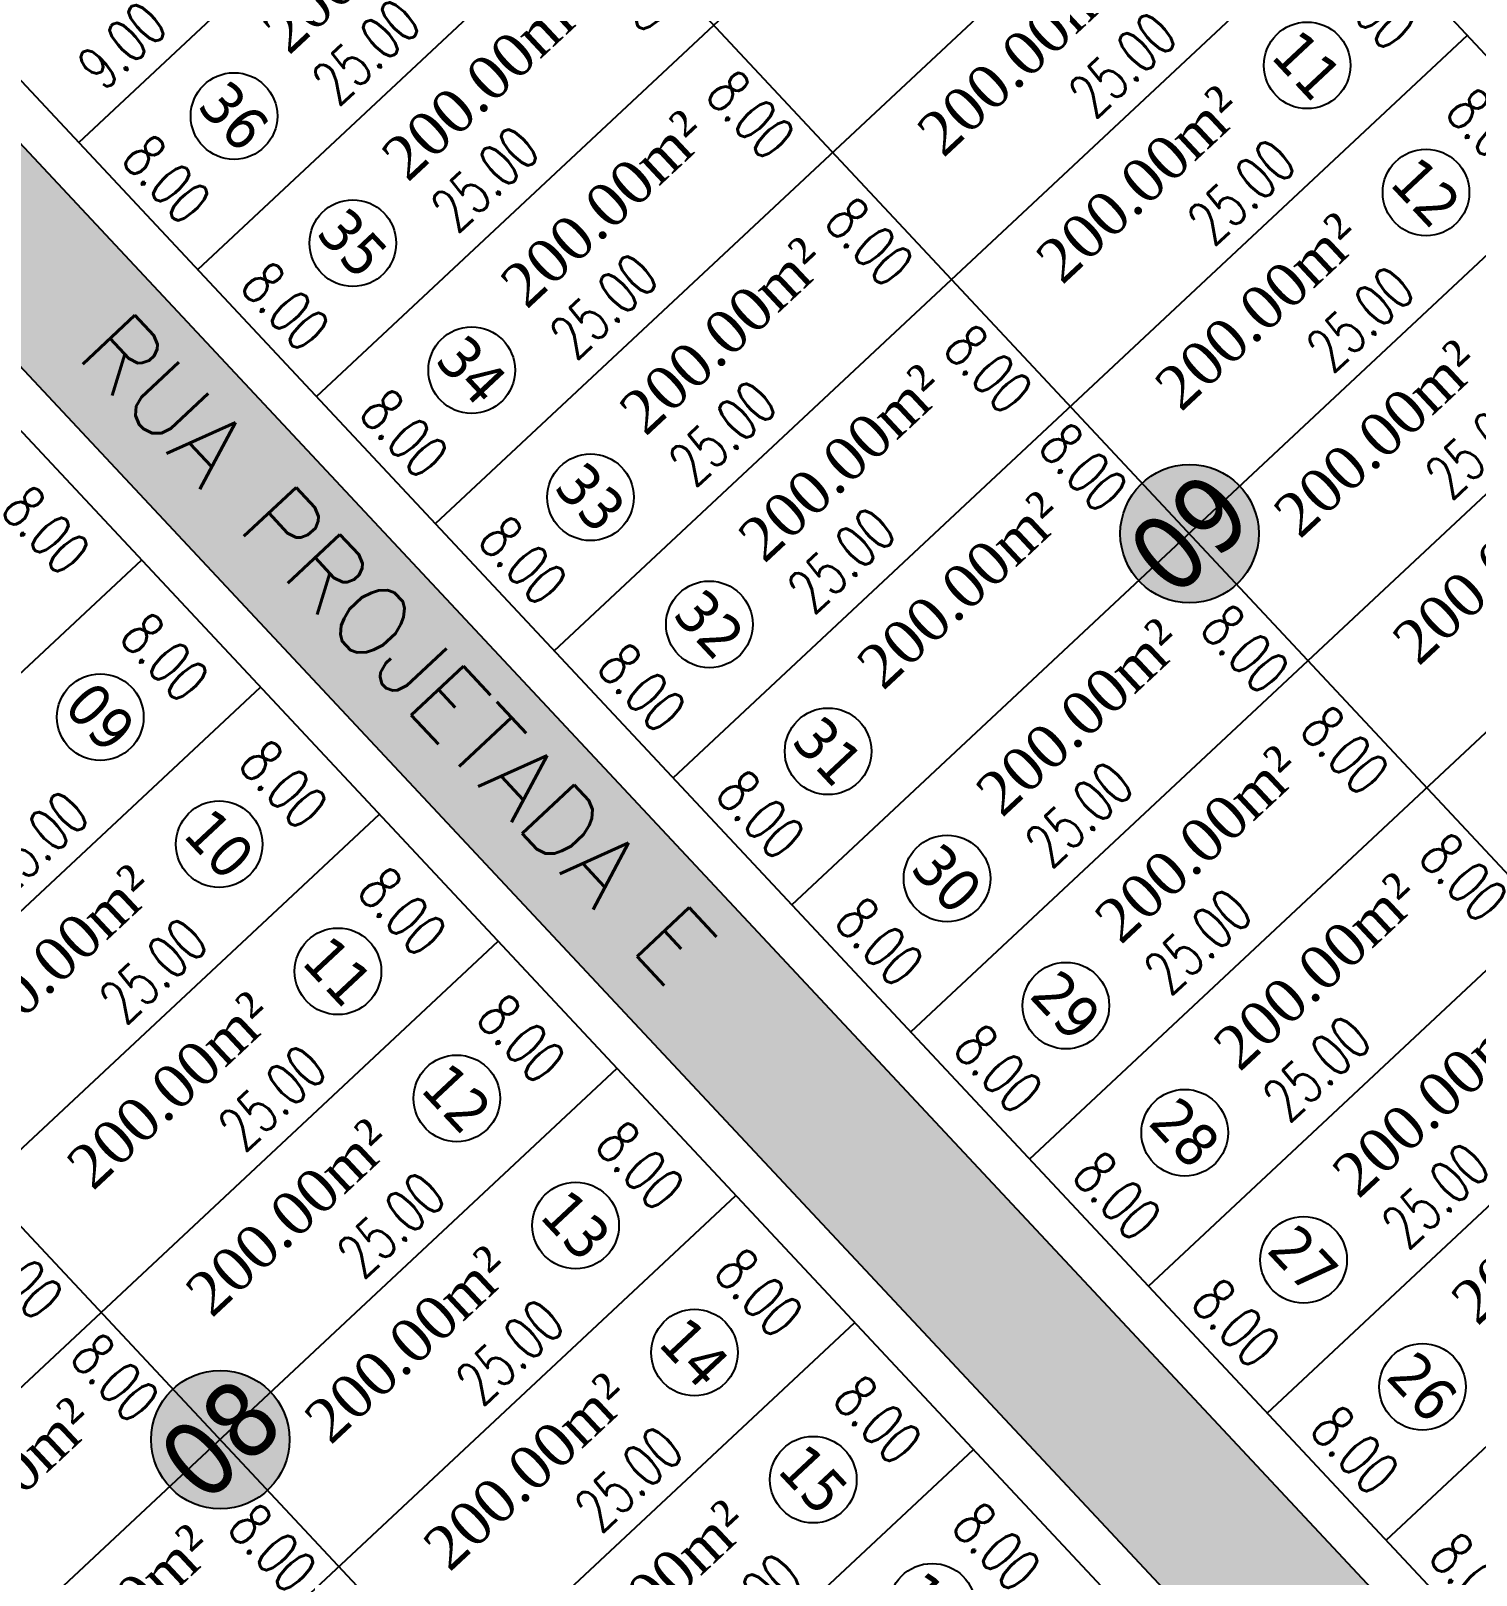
# Model space of a CAD drawing. Header units: metres. Extents: x 437145 to 438174, y 9614495 to 9615043.
# Drawn here: x 437431.1 to 437497.6, y 9614776.4 to 9614847.4 of the extents above; entities that cross this region are included whole.
import ezdxf

# ---------------------------------------------------------------- set-up
doc = ezdxf.new("R2010")
doc.units = ezdxf.units.M
doc.header["$PDMODE"] = 35
doc.header["$PDSIZE"] = 0.1
for name, color, linetype in [('ADUTORA', 90, 'Continuous'), ('COTAS', 10, 'Continuous'), ('Layer3', 1, 'Continuous'), ('M_FIO', 32, 'Continuous'), ('ÁREA', 7, 'Continuous')]:
    doc.layers.add(name, color=color, linetype=linetype)
doc.styles.add('COTAS', font='romans.shx', dxfattribs={"width": 0.7})
doc.styles.add('symplex', font='simplex.shx', dxfattribs={"bigfont": 'bigfont.shx'})
doc.styles.add('tahoma', font='tahoma.ttf')
doc.styles.add('ÁREA', font='times.ttf', dxfattribs={"height": 2})
doc.dimstyles.new('C-75', dxfattribs={"dimtxt": 2, "dimasz": 0.2, "dimexe": 0, "dimexo": 0, "dimgap": 1, "dimtad": 0, "dimzin": 4, "dimdsep": 46, "dimtxsty": 'COTAS', "dimblk1": 'BOL-COT', "dimblk2": 'BOL-COT', "dimsah": 1, "dimcen": 0.1, "dimse1": 1, "dimse2": 1, "dimsd1": 1, "dimsd2": 1, "dimclrd": 8, "dimclre": 256, "dimaunit": 1, "dimadec": 3, "dimazin": 0, "dimtfac": 0.5, "dimtix": 1, "dimtmove": 0, "dimatfit": 3, "dimldrblk": 'BOL-COT', "dimfxl": 1, "dimtolj": 1, "dimtzin": 0, "dimarcsym": 0})

# ---------------------------------------------------------------- blocks, each defined once
blk = doc.blocks.new('*D480')
at = {"layer": 'Defpoints', "color": 0, "transparency": 16777216}
for p in [(2671.274, 1117.551), (2668.994, 1109.551), (2671.274, 1109.551)]:
    blk.add_point(p, dxfattribs=at)
at = {"layer": 'Layer3', "transparency": 16777216, "insert": (2668.994, 1113.551), "char_height": 2, "attachment_point": 5, "rotation": 270.00204, "style": 'COTAS'}
blk.add_mtext('\\A1;8.00', dxfattribs=at)
blk = doc.blocks.new('BOL-COT')
at = {"layer": 'COTAS'}
for p, q in [((-2, 0), (2, 0)), ((0, -3), (0, 3))]:
    blk.add_line(p, q, dxfattribs=at)
blk.add_circle((0, 0), 0.4, dxfattribs=at)
blk = doc.blocks.new('*D481')
at = {"layer": 'Defpoints', "color": 0, "transparency": 16777216}
for p in [(2646.274, 1111.394), (2646.274, 1109.551), (2671.274, 1109.551)]:
    blk.add_point(p, dxfattribs=at)
at = {"layer": 'Layer3', "transparency": 16777216, "insert": (2658.774, 1111.395), "char_height": 2, "attachment_point": 5, "rotation": 0.00204, "style": 'COTAS'}
blk.add_mtext('\\A1;25.00', dxfattribs=at)
blk = doc.blocks.new('*D485')
at = {"layer": 'Defpoints', "color": 0, "transparency": 16777216}
for p in [(2671.274, 1109.551), (2668.995, 1101.551), (2671.274, 1101.551)]:
    blk.add_point(p, dxfattribs=at)
at = {"layer": 'Layer3', "transparency": 16777216, "insert": (2668.995, 1105.551), "char_height": 2, "attachment_point": 5, "rotation": 270.00204, "style": 'COTAS'}
blk.add_mtext('\\A1;8.00', dxfattribs=at)
blk = doc.blocks.new('*D486')
at = {"layer": 'Defpoints', "color": 0, "transparency": 16777216}
for p in [(2646.274, 1103.394), (2646.274, 1101.551), (2671.274, 1101.551)]:
    blk.add_point(p, dxfattribs=at)
at = {"layer": 'Layer3', "transparency": 16777216, "insert": (2658.774, 1103.395), "char_height": 2, "attachment_point": 5, "rotation": 0.00204, "style": 'COTAS'}
blk.add_mtext('\\A1;25.00', dxfattribs=at)
blk = doc.blocks.new('*D490')
at = {"layer": 'Defpoints', "color": 0, "transparency": 16777216}
for p in [(2671.274, 1101.551), (2668.995, 1093.551), (2671.275, 1093.551)]:
    blk.add_point(p, dxfattribs=at)
at = {"layer": 'Layer3', "transparency": 16777216, "insert": (2668.995, 1097.551), "char_height": 2, "attachment_point": 5, "rotation": 270.00204, "style": 'COTAS'}
blk.add_mtext('\\A1;8.00', dxfattribs=at)
blk = doc.blocks.new('*D491')
at = {"layer": 'Defpoints', "color": 0, "transparency": 16777216}
for p in [(2646.275, 1095.394), (2646.275, 1093.551), (2671.275, 1093.551)]:
    blk.add_point(p, dxfattribs=at)
at = {"layer": 'Layer3', "transparency": 16777216, "insert": (2658.775, 1095.395), "char_height": 2, "attachment_point": 5, "rotation": 0.00204, "style": 'COTAS'}
blk.add_mtext('\\A1;25.00', dxfattribs=at)
blk = doc.blocks.new('*D495')
at = {"layer": 'Defpoints', "color": 0, "transparency": 16777216}
for p in [(2671.275, 1093.551), (2668.995, 1085.551), (2671.275, 1085.551)]:
    blk.add_point(p, dxfattribs=at)
at = {"layer": 'Layer3', "transparency": 16777216, "insert": (2668.995, 1089.551), "char_height": 2, "attachment_point": 5, "rotation": 270.00204, "style": 'COTAS'}
blk.add_mtext('\\A1;8.00', dxfattribs=at)
blk = doc.blocks.new('*D496')
at = {"layer": 'Defpoints', "color": 0, "transparency": 16777216}
for p in [(2646.275, 1087.394), (2646.275, 1085.551), (2671.275, 1085.551)]:
    blk.add_point(p, dxfattribs=at)
at = {"layer": 'Layer3', "transparency": 16777216, "insert": (2658.775, 1087.395), "char_height": 2, "attachment_point": 5, "rotation": 0.00204, "style": 'COTAS'}
blk.add_mtext('\\A1;25.00', dxfattribs=at)
blk = doc.blocks.new('*D498')
at = {"layer": 'Defpoints', "color": 0, "transparency": 16777216}
for p in [(2642.178, 1093.373), (2642.178, 1085.373), (2644.709, 1085.373)]:
    blk.add_point(p, dxfattribs=at)
at = {"layer": 'Layer3', "transparency": 16777216, "insert": (2644.709, 1089.373), "char_height": 2, "attachment_point": 5, "rotation": 270.00204, "style": 'COTAS'}
blk.add_mtext('\\A1;8.00', dxfattribs=at)
blk = doc.blocks.new('*D499')
at = {"layer": 'Defpoints', "color": 0, "transparency": 16777216}
for p in [(2646.274, 1087.586), (2621.275, 1085.541), (2646.275, 1085.551)]:
    blk.add_point(p, dxfattribs=at)
at = {"layer": 'Layer3', "transparency": 16777216, "insert": (2633.774, 1087.581), "char_height": 2, "attachment_point": 5, "rotation": 0.02224, "style": 'COTAS'}
blk.add_mtext('\\A1;25.00', dxfattribs=at)
blk = doc.blocks.new('*D500')
at = {"layer": 'Defpoints', "color": 0, "transparency": 16777216}
for p in [(2671.275, 1085.551), (2668.996, 1077.551), (2671.275, 1077.551)]:
    blk.add_point(p, dxfattribs=at)
at = {"layer": 'Layer3', "transparency": 16777216, "insert": (2668.995, 1081.551), "char_height": 2, "attachment_point": 5, "rotation": 270.00204, "style": 'COTAS'}
blk.add_mtext('\\A1;8.00', dxfattribs=at)
blk = doc.blocks.new('*D501')
at = {"layer": 'Defpoints', "color": 0, "transparency": 16777216}
for p in [(2646.275, 1079.394), (2646.275, 1077.551), (2671.275, 1077.551)]:
    blk.add_point(p, dxfattribs=at)
at = {"layer": 'Layer3', "transparency": 16777216, "insert": (2658.775, 1079.395), "char_height": 2, "attachment_point": 5, "rotation": 0.00204, "style": 'COTAS'}
blk.add_mtext('\\A1;25.00', dxfattribs=at)
blk = doc.blocks.new('*D502')
at = {"layer": 'Defpoints', "color": 0, "transparency": 16777216}
for p in [(2642.175, 1086.905), (2642.175, 1078.905), (2644.706, 1078.905)]:
    blk.add_point(p, dxfattribs=at)
at = {"layer": 'Layer3', "transparency": 16777216, "insert": (2644.705, 1082.905), "char_height": 2, "attachment_point": 5, "rotation": 270.00204, "style": 'COTAS'}
blk.add_mtext('\\A1;8.00', dxfattribs=at)
blk = doc.blocks.new('*D503')
at = {"layer": 'Defpoints', "color": 0, "transparency": 16777216}
for p in [(2671.275, 1077.551), (2668.996, 1069.551), (2671.276, 1069.551)]:
    blk.add_point(p, dxfattribs=at)
at = {"layer": 'Layer3', "transparency": 16777216, "insert": (2668.996, 1073.551), "char_height": 2, "attachment_point": 5, "rotation": 270.00204, "style": 'COTAS'}
blk.add_mtext('\\A1;8.00', dxfattribs=at)
blk = doc.blocks.new('*D504')
at = {"layer": 'Defpoints', "color": 0, "transparency": 16777216}
for p in [(2646.276, 1071.394), (2646.276, 1069.551), (2671.276, 1069.551)]:
    blk.add_point(p, dxfattribs=at)
at = {"layer": 'Layer3', "transparency": 16777216, "insert": (2658.776, 1071.395), "char_height": 2, "attachment_point": 5, "rotation": 0.00204, "style": 'COTAS'}
blk.add_mtext('\\A1;25.00', dxfattribs=at)
blk = doc.blocks.new('*D506')
at = {"layer": 'Defpoints', "color": 0, "transparency": 16777216}
for p in [(2642.109, 1076.243), (2642.109, 1068.243), (2644.64, 1068.243)]:
    blk.add_point(p, dxfattribs=at)
at = {"layer": 'Layer3', "transparency": 16777216, "insert": (2644.64, 1072.243), "char_height": 2, "attachment_point": 5, "rotation": 270.00204, "style": 'COTAS'}
blk.add_mtext('\\A1;8.00', dxfattribs=at)
blk = doc.blocks.new('*D507')
at = {"layer": 'Defpoints', "color": 0, "transparency": 16777216}
for p in [(2646.275, 1071.586), (2621.276, 1069.541), (2646.276, 1069.551)]:
    blk.add_point(p, dxfattribs=at)
at = {"layer": 'Layer3', "transparency": 16777216, "insert": (2633.775, 1071.581), "char_height": 2, "attachment_point": 5, "rotation": 0.02224, "style": 'COTAS'}
blk.add_mtext('\\A1;25.00', dxfattribs=at)
blk = doc.blocks.new('*D508')
at = {"layer": 'Defpoints', "color": 0, "transparency": 16777216}
for p in [(2671.276, 1069.551), (2668.996, 1061.551), (2671.276, 1061.551)]:
    blk.add_point(p, dxfattribs=at)
at = {"layer": 'Layer3', "transparency": 16777216, "insert": (2668.996, 1065.551), "char_height": 2, "attachment_point": 5, "rotation": 270.00204, "style": 'COTAS'}
blk.add_mtext('\\A1;8.00', dxfattribs=at)
blk = doc.blocks.new('*D509')
at = {"layer": 'Defpoints', "color": 0, "transparency": 16777216}
for p in [(2646.276, 1063.394), (2646.276, 1061.551), (2671.276, 1061.551)]:
    blk.add_point(p, dxfattribs=at)
at = {"layer": 'Layer3', "transparency": 16777216, "insert": (2658.776, 1063.395), "char_height": 2, "attachment_point": 5, "rotation": 0.00204, "style": 'COTAS'}
blk.add_mtext('\\A1;25.00', dxfattribs=at)
blk = doc.blocks.new('*D513')
at = {"layer": 'Defpoints', "color": 0, "transparency": 16777216}
for p in [(2671.276, 1061.551), (2668.996, 1053.551), (2671.276, 1053.551)]:
    blk.add_point(p, dxfattribs=at)
at = {"layer": 'Layer3', "transparency": 16777216, "insert": (2668.996, 1057.551), "char_height": 2, "attachment_point": 5, "rotation": 270.00204, "style": 'COTAS'}
blk.add_mtext('\\A1;8.00', dxfattribs=at)
blk = doc.blocks.new('*D514')
at = {"layer": 'Defpoints', "color": 0, "transparency": 16777216}
for p in [(2646.276, 1055.394), (2646.276, 1053.551), (2671.276, 1053.551)]:
    blk.add_point(p, dxfattribs=at)
at = {"layer": 'Layer3', "transparency": 16777216, "insert": (2658.776, 1055.395), "char_height": 2, "attachment_point": 5, "rotation": 0.00204, "style": 'COTAS'}
blk.add_mtext('\\A1;25.00', dxfattribs=at)
blk = doc.blocks.new('*D518')
at = {"layer": 'Defpoints', "color": 0, "transparency": 16777216}
for p in [(2671.276, 1053.551), (2668.997, 1045.551), (2671.276, 1045.551)]:
    blk.add_point(p, dxfattribs=at)
at = {"layer": 'Layer3', "transparency": 16777216, "insert": (2668.997, 1049.551), "char_height": 2, "attachment_point": 5, "rotation": 270.00204, "style": 'COTAS'}
blk.add_mtext('\\A1;8.00', dxfattribs=at)
blk = doc.blocks.new('*D519')
at = {"layer": 'Defpoints', "color": 0, "transparency": 16777216}
for p in [(2646.276, 1047.394), (2646.276, 1045.551), (2671.276, 1045.551)]:
    blk.add_point(p, dxfattribs=at)
at = {"layer": 'Layer3', "transparency": 16777216, "insert": (2658.776, 1047.395), "char_height": 2, "attachment_point": 5, "rotation": 0.00204, "style": 'COTAS'}
blk.add_mtext('\\A1;25.00', dxfattribs=at)
blk = doc.blocks.new('*D553')
at = {"layer": 'Defpoints', "color": 0, "transparency": 16777216}
for p in [(2691.273, 1150.552), (2689.643, 1125.552), (2691.274, 1125.552)]:
    blk.add_point(p, dxfattribs=at)
at = {"layer": 'Layer3', "transparency": 16777216, "insert": (2689.643, 1138.052), "char_height": 2, "attachment_point": 5, "rotation": 270.00204, "style": 'COTAS'}
blk.add_mtext('\\A1;25.00', dxfattribs=at)
blk = doc.blocks.new('*D564')
at = {"layer": 'Defpoints', "color": 0, "transparency": 16777216}
for p in [(2691.274, 1127.456), (2682.274, 1125.552), (2691.274, 1125.552)]:
    blk.add_point(p, dxfattribs=at)
at = {"layer": 'Layer3', "transparency": 16777216, "insert": (2686.774, 1127.456), "char_height": 2, "attachment_point": 5, "rotation": 0.00204, "style": 'COTAS'}
blk.add_mtext('\\A1;9.00', dxfattribs=at)
blk = doc.blocks.new('*D568')
at = {"layer": 'Defpoints', "color": 0, "transparency": 16777216}
for p in [(2682.274, 1125.552), (2682.274, 1117.552), (2684.066, 1117.552)]:
    blk.add_point(p, dxfattribs=at)
at = {"layer": 'Layer3', "transparency": 16777216, "insert": (2684.066, 1121.552), "char_height": 2, "attachment_point": 5, "rotation": 270.00204, "style": 'COTAS'}
blk.add_mtext('\\A1;8.00', dxfattribs=at)
blk = doc.blocks.new('*D570')
at = {"layer": 'Defpoints', "color": 0, "transparency": 16777216}
for p in [(2707.273, 1119.588), (2682.274, 1117.543), (2707.274, 1117.553)]:
    blk.add_point(p, dxfattribs=at)
at = {"layer": 'Layer3', "transparency": 16777216, "insert": (2694.773, 1119.583), "char_height": 2, "attachment_point": 5, "rotation": 0.02224, "style": 'COTAS'}
blk.add_mtext('\\A1;25.00', dxfattribs=at)
blk = doc.blocks.new('*D573')
at = {"layer": 'Defpoints', "color": 0, "transparency": 16777216}
for p in [(2682.274, 1117.552), (2682.274, 1109.552), (2684.066, 1109.552)]:
    blk.add_point(p, dxfattribs=at)
at = {"layer": 'Layer3', "transparency": 16777216, "insert": (2684.066, 1113.552), "char_height": 2, "attachment_point": 5, "rotation": 270.00204, "style": 'COTAS'}
blk.add_mtext('\\A1;8.00', dxfattribs=at)
blk = doc.blocks.new('*D574')
at = {"layer": 'Defpoints', "color": 0, "transparency": 16777216}
for p in [(2703.177, 1117.375), (2703.177, 1109.375), (2705.708, 1109.375)]:
    blk.add_point(p, dxfattribs=at)
at = {"layer": 'Layer3', "transparency": 16777216, "insert": (2705.708, 1113.375), "char_height": 2, "attachment_point": 5, "rotation": 270.00204, "style": 'COTAS'}
blk.add_mtext('\\A1;8.00', dxfattribs=at)
blk = doc.blocks.new('*D575')
at = {"layer": 'Defpoints', "color": 0, "transparency": 16777216}
for p in [(2707.273, 1111.588), (2682.274, 1109.543), (2707.274, 1109.553)]:
    blk.add_point(p, dxfattribs=at)
at = {"layer": 'Layer3', "transparency": 16777216, "insert": (2694.773, 1111.583), "char_height": 2, "attachment_point": 5, "rotation": 0.02224, "style": 'COTAS'}
blk.add_mtext('\\A1;25.00', dxfattribs=at)
blk = doc.blocks.new('*D577')
at = {"layer": 'Defpoints', "color": 0, "transparency": 16777216}
for p in [(2707.274, 1103.396), (2707.274, 1101.553), (2732.274, 1101.554)]:
    blk.add_point(p, dxfattribs=at)
at = {"layer": 'Layer3', "transparency": 16777216, "insert": (2719.774, 1103.397), "char_height": 2, "attachment_point": 5, "rotation": 0.00204, "style": 'COTAS'}
blk.add_mtext('\\A1;25.00', dxfattribs=at)
blk = doc.blocks.new('*D578')
at = {"layer": 'Defpoints', "color": 0, "transparency": 16777216}
for p in [(2682.274, 1109.552), (2682.274, 1101.552), (2684.067, 1101.552)]:
    blk.add_point(p, dxfattribs=at)
at = {"layer": 'Layer3', "transparency": 16777216, "insert": (2684.066, 1105.552), "char_height": 2, "attachment_point": 5, "rotation": 270.00204, "style": 'COTAS'}
blk.add_mtext('\\A1;8.00', dxfattribs=at)
blk = doc.blocks.new('*D579')
at = {"layer": 'Defpoints', "color": 0, "transparency": 16777216}
for p in [(2703.177, 1109.375), (2703.178, 1101.375), (2705.708, 1101.375)]:
    blk.add_point(p, dxfattribs=at)
at = {"layer": 'Layer3', "transparency": 16777216, "insert": (2705.708, 1105.375), "char_height": 2, "attachment_point": 5, "rotation": 270.00204, "style": 'COTAS'}
blk.add_mtext('\\A1;8.00', dxfattribs=at)
blk = doc.blocks.new('*D580')
at = {"layer": 'Defpoints', "color": 0, "transparency": 16777216}
for p in [(2707.274, 1103.588), (2682.274, 1101.543), (2707.274, 1101.553)]:
    blk.add_point(p, dxfattribs=at)
at = {"layer": 'Layer3', "transparency": 16777216, "insert": (2694.774, 1103.583), "char_height": 2, "attachment_point": 5, "rotation": 0.02224, "style": 'COTAS'}
blk.add_mtext('\\A1;25.00', dxfattribs=at)
blk = doc.blocks.new('*D582')
at = {"layer": 'Defpoints', "color": 0, "transparency": 16777216}
for p in [(2707.275, 1095.396), (2707.275, 1093.553), (2732.275, 1093.554)]:
    blk.add_point(p, dxfattribs=at)
at = {"layer": 'Layer3', "transparency": 16777216, "insert": (2719.775, 1095.397), "char_height": 2, "attachment_point": 5, "rotation": 0.00204, "style": 'COTAS'}
blk.add_mtext('\\A1;25.00', dxfattribs=at)
blk = doc.blocks.new('*D583')
at = {"layer": 'Defpoints', "color": 0, "transparency": 16777216}
for p in [(2682.274, 1101.552), (2682.275, 1093.552), (2684.067, 1093.552)]:
    blk.add_point(p, dxfattribs=at)
at = {"layer": 'Layer3', "transparency": 16777216, "insert": (2684.067, 1097.552), "char_height": 2, "attachment_point": 5, "rotation": 270.00204, "style": 'COTAS'}
blk.add_mtext('\\A1;8.00', dxfattribs=at)
blk = doc.blocks.new('*D584')
at = {"layer": 'Defpoints', "color": 0, "transparency": 16777216}
for p in [(2703.178, 1101.375), (2703.178, 1093.375), (2705.709, 1093.375)]:
    blk.add_point(p, dxfattribs=at)
at = {"layer": 'Layer3', "transparency": 16777216, "insert": (2705.708, 1097.375), "char_height": 2, "attachment_point": 5, "rotation": 270.00204, "style": 'COTAS'}
blk.add_mtext('\\A1;8.00', dxfattribs=at)
blk = doc.blocks.new('*D585')
at = {"layer": 'Defpoints', "color": 0, "transparency": 16777216}
for p in [(2707.274, 1095.588), (2707.275, 1093.553), (2682.275, 1093.543)]:
    blk.add_point(p, dxfattribs=at)
at = {"layer": 'Layer3', "transparency": 16777216, "insert": (2694.774, 1095.583), "char_height": 2, "attachment_point": 5, "rotation": 0.02224, "style": 'COTAS'}
blk.add_mtext('\\A1;25.00', dxfattribs=at)
blk = doc.blocks.new('*D586')
at = {"layer": 'Defpoints', "color": 0, "transparency": 16777216}
for p in [(2732.275, 1093.554), (2729.995, 1085.553), (2732.275, 1085.554)]:
    blk.add_point(p, dxfattribs=at)
at = {"layer": 'Layer3', "transparency": 16777216, "insert": (2729.995, 1089.553), "char_height": 2, "attachment_point": 5, "rotation": 270.00204, "style": 'COTAS'}
blk.add_mtext('\\A1;8.00', dxfattribs=at)
blk = doc.blocks.new('*D587')
at = {"layer": 'Defpoints', "color": 0, "transparency": 16777216}
for p in [(2707.275, 1087.396), (2707.275, 1085.553), (2732.275, 1085.554)]:
    blk.add_point(p, dxfattribs=at)
at = {"layer": 'Layer3', "transparency": 16777216, "insert": (2719.775, 1087.397), "char_height": 2, "attachment_point": 5, "rotation": 0.00204, "style": 'COTAS'}
blk.add_mtext('\\A1;25.00', dxfattribs=at)
blk = doc.blocks.new('*D588')
at = {"layer": 'Defpoints', "color": 0, "transparency": 16777216}
for p in [(2682.275, 1093.552), (2682.275, 1085.552), (2684.067, 1085.552)]:
    blk.add_point(p, dxfattribs=at)
at = {"layer": 'Layer3', "transparency": 16777216, "insert": (2684.067, 1089.552), "char_height": 2, "attachment_point": 5, "rotation": 270.00204, "style": 'COTAS'}
blk.add_mtext('\\A1;8.00', dxfattribs=at)
blk = doc.blocks.new('*D589')
at = {"layer": 'Defpoints', "color": 0, "transparency": 16777216}
for p in [(2703.178, 1093.375), (2703.178, 1085.375), (2705.709, 1085.375)]:
    blk.add_point(p, dxfattribs=at)
at = {"layer": 'Layer3', "transparency": 16777216, "insert": (2705.709, 1089.375), "char_height": 2, "attachment_point": 5, "rotation": 270.00204, "style": 'COTAS'}
blk.add_mtext('\\A1;8.00', dxfattribs=at)
blk = doc.blocks.new('*D590')
at = {"layer": 'Defpoints', "color": 0, "transparency": 16777216}
for p in [(2707.274, 1087.588), (2682.275, 1085.543), (2707.275, 1085.553)]:
    blk.add_point(p, dxfattribs=at)
at = {"layer": 'Layer3', "transparency": 16777216, "insert": (2694.774, 1087.583), "char_height": 2, "attachment_point": 5, "rotation": 0.02224, "style": 'COTAS'}
blk.add_mtext('\\A1;25.00', dxfattribs=at)
blk = doc.blocks.new('*D591')
at = {"layer": 'Defpoints', "color": 0, "transparency": 16777216}
for p in [(2732.275, 1085.554), (2729.996, 1077.553), (2732.275, 1077.554)]:
    blk.add_point(p, dxfattribs=at)
at = {"layer": 'Layer3', "transparency": 16777216, "insert": (2729.995, 1081.553), "char_height": 2, "attachment_point": 5, "rotation": 270.00204, "style": 'COTAS'}
blk.add_mtext('\\A1;8.00', dxfattribs=at)
blk = doc.blocks.new('*D592')
at = {"layer": 'Defpoints', "color": 0, "transparency": 16777216}
for p in [(2707.275, 1079.396), (2707.275, 1077.553), (2732.275, 1077.554)]:
    blk.add_point(p, dxfattribs=at)
at = {"layer": 'Layer3', "transparency": 16777216, "insert": (2719.775, 1079.397), "char_height": 2, "attachment_point": 5, "rotation": 0.00204, "style": 'COTAS'}
blk.add_mtext('\\A1;25.00', dxfattribs=at)
blk = doc.blocks.new('*D593')
at = {"layer": 'Defpoints', "color": 0, "transparency": 16777216}
for p in [(2703.281, 1087.088), (2703.282, 1079.088), (2705.812, 1079.088)]:
    blk.add_point(p, dxfattribs=at)
at = {"layer": 'Layer3', "transparency": 16777216, "insert": (2705.812, 1083.088), "char_height": 2, "attachment_point": 5, "rotation": 270.00204, "style": 'COTAS'}
blk.add_mtext('\\A1;8.00', dxfattribs=at)
blk = doc.blocks.new('*D595')
at = {"layer": 'Defpoints', "color": 0, "transparency": 16777216}
for p in [(2707.276, 1071.396), (2707.276, 1069.553), (2732.276, 1069.554)]:
    blk.add_point(p, dxfattribs=at)
at = {"layer": 'Layer3', "transparency": 16777216, "insert": (2719.776, 1071.397), "char_height": 2, "attachment_point": 5, "rotation": 0.00204, "style": 'COTAS'}
blk.add_mtext('\\A1;25.00', dxfattribs=at)
blk = doc.blocks.new('*D596')
at = {"layer": 'Defpoints', "color": 0, "transparency": 16777216}
for p in [(2682.275, 1077.552), (2682.276, 1069.552), (2684.068, 1069.552)]:
    blk.add_point(p, dxfattribs=at)
at = {"layer": 'Layer3', "transparency": 16777216, "insert": (2684.068, 1073.552), "char_height": 2, "attachment_point": 5, "rotation": 270.00204, "style": 'COTAS'}
blk.add_mtext('\\A1;8.00', dxfattribs=at)
blk = doc.blocks.new('*D597')
at = {"layer": 'Defpoints', "color": 0, "transparency": 16777216}
for p in [(2703.013, 1075.91), (2703.013, 1067.91), (2705.544, 1067.91)]:
    blk.add_point(p, dxfattribs=at)
at = {"layer": 'Layer3', "transparency": 16777216, "insert": (2705.543, 1071.91), "char_height": 2, "attachment_point": 5, "rotation": 270.00204, "style": 'COTAS'}
blk.add_mtext('\\A1;8.00', dxfattribs=at)
blk = doc.blocks.new('*D598')
at = {"layer": 'Defpoints', "color": 0, "transparency": 16777216}
for p in [(2707.275, 1071.588), (2682.276, 1069.543), (2707.276, 1069.553)]:
    blk.add_point(p, dxfattribs=at)
at = {"layer": 'Layer3', "transparency": 16777216, "insert": (2694.775, 1071.583), "char_height": 2, "attachment_point": 5, "rotation": 0.02224, "style": 'COTAS'}
blk.add_mtext('\\A1;25.00', dxfattribs=at)
blk = doc.blocks.new('*D600')
at = {"layer": 'Defpoints', "color": 0, "transparency": 16777216}
for p in [(2707.276, 1063.396), (2707.276, 1061.553), (2732.276, 1061.554)]:
    blk.add_point(p, dxfattribs=at)
at = {"layer": 'Layer3', "transparency": 16777216, "insert": (2719.776, 1063.397), "char_height": 2, "attachment_point": 5, "rotation": 0.00204, "style": 'COTAS'}
blk.add_mtext('\\A1;25.00', dxfattribs=at)
blk = doc.blocks.new('*D601')
at = {"layer": 'Defpoints', "color": 0, "transparency": 16777216}
for p in [(2682.276, 1069.552), (2682.276, 1061.552), (2684.068, 1061.552)]:
    blk.add_point(p, dxfattribs=at)
at = {"layer": 'Layer3', "transparency": 16777216, "insert": (2684.068, 1065.552), "char_height": 2, "attachment_point": 5, "rotation": 270.00204, "style": 'COTAS'}
blk.add_mtext('\\A1;8.00', dxfattribs=at)
blk = doc.blocks.new('*D602')
at = {"layer": 'Defpoints', "color": 0, "transparency": 16777216}
for p in [(2703.179, 1069.375), (2703.179, 1061.375), (2705.71, 1061.375)]:
    blk.add_point(p, dxfattribs=at)
at = {"layer": 'Layer3', "transparency": 16777216, "insert": (2705.71, 1065.375), "char_height": 2, "attachment_point": 5, "rotation": 270.00204, "style": 'COTAS'}
blk.add_mtext('\\A1;8.00', dxfattribs=at)
blk = doc.blocks.new('*D603')
at = {"layer": 'Defpoints', "color": 0, "transparency": 16777216}
for p in [(2707.275, 1063.588), (2682.276, 1061.543), (2707.276, 1061.553)]:
    blk.add_point(p, dxfattribs=at)
at = {"layer": 'Layer3', "transparency": 16777216, "insert": (2694.775, 1063.583), "char_height": 2, "attachment_point": 5, "rotation": 0.02224, "style": 'COTAS'}
blk.add_mtext('\\A1;25.00', dxfattribs=at)
blk = doc.blocks.new('*D606')
at = {"layer": 'Defpoints', "color": 0, "transparency": 16777216}
for p in [(2682.276, 1061.552), (2682.276, 1053.552), (2684.068, 1053.552)]:
    blk.add_point(p, dxfattribs=at)
at = {"layer": 'Layer3', "transparency": 16777216, "insert": (2684.068, 1057.552), "char_height": 2, "attachment_point": 5, "rotation": 270.00204, "style": 'COTAS'}
blk.add_mtext('\\A1;8.00', dxfattribs=at)
blk = doc.blocks.new('*D607')
at = {"layer": 'Defpoints', "color": 0, "transparency": 16777216}
for p in [(2703.179, 1061.375), (2703.179, 1053.375), (2705.71, 1053.375)]:
    blk.add_point(p, dxfattribs=at)
at = {"layer": 'Layer3', "transparency": 16777216, "insert": (2705.71, 1057.375), "char_height": 2, "attachment_point": 5, "rotation": 270.00204, "style": 'COTAS'}
blk.add_mtext('\\A1;8.00', dxfattribs=at)
blk = doc.blocks.new('*D608')
at = {"layer": 'Defpoints', "color": 0, "transparency": 16777216}
for p in [(2707.275, 1055.588), (2682.276, 1053.543), (2707.276, 1053.553)]:
    blk.add_point(p, dxfattribs=at)
at = {"layer": 'Layer3', "transparency": 16777216, "insert": (2694.775, 1055.583), "char_height": 2, "attachment_point": 5, "rotation": 0.02224, "style": 'COTAS'}
blk.add_mtext('\\A1;25.00', dxfattribs=at)
blk = doc.blocks.new('*D611')
at = {"layer": 'Defpoints', "color": 0, "transparency": 16777216}
for p in [(2682.276, 1053.552), (2682.276, 1045.552), (2684.069, 1045.552)]:
    blk.add_point(p, dxfattribs=at)
at = {"layer": 'Layer3', "transparency": 16777216, "insert": (2684.068, 1049.552), "char_height": 2, "attachment_point": 5, "rotation": 270.00204, "style": 'COTAS'}
blk.add_mtext('\\A1;8.00', dxfattribs=at)
blk = doc.blocks.new('*D613')
at = {"layer": 'Defpoints', "color": 0, "transparency": 16777216}
for p in [(2707.276, 1047.588), (2682.276, 1045.543), (2707.276, 1045.553)]:
    blk.add_point(p, dxfattribs=at)
at = {"layer": 'Layer3', "transparency": 16777216, "insert": (2694.776, 1047.583), "char_height": 2, "attachment_point": 5, "rotation": 0.02224, "style": 'COTAS'}
blk.add_mtext('\\A1;25.00', dxfattribs=at)
blk = doc.blocks.new('*D616')
at = {"layer": 'Defpoints', "color": 0, "transparency": 16777216}
for p in [(2682.276, 1045.552), (2682.277, 1037.552), (2684.069, 1037.552)]:
    blk.add_point(p, dxfattribs=at)
at = {"layer": 'Layer3', "transparency": 16777216, "insert": (2684.069, 1041.552), "char_height": 2, "attachment_point": 5, "rotation": 270.00204, "style": 'COTAS'}
blk.add_mtext('\\A1;8.00', dxfattribs=at)
blk = doc.blocks.new('*D618')
at = {"layer": 'Defpoints', "color": 0, "transparency": 16777216}
for p in [(2707.276, 1039.588), (2682.277, 1037.543), (2707.277, 1037.553)]:
    blk.add_point(p, dxfattribs=at)
at = {"layer": 'Layer3', "transparency": 16777216, "insert": (2694.776, 1039.583), "char_height": 2, "attachment_point": 5, "rotation": 0.02224, "style": 'COTAS'}
blk.add_mtext('\\A1;25.00', dxfattribs=at)
blk = doc.blocks.new('*D620')
at = {"layer": 'Defpoints', "color": 0, "transparency": 16777216}
for p in [(2682.277, 1037.552), (2682.277, 1029.552), (2684.069, 1029.552)]:
    blk.add_point(p, dxfattribs=at)
at = {"layer": 'Layer3', "transparency": 16777216, "insert": (2684.069, 1033.552), "char_height": 2, "attachment_point": 5, "rotation": 270.00204, "style": 'COTAS'}
blk.add_mtext('\\A1;8.00', dxfattribs=at)
blk = doc.blocks.new('*D622')
at = {"layer": 'Defpoints', "color": 0, "transparency": 16777216}
for p in [(2707.276, 1031.588), (2682.277, 1029.543), (2707.277, 1029.553)]:
    blk.add_point(p, dxfattribs=at)
at = {"layer": 'Layer3', "transparency": 16777216, "insert": (2694.776, 1031.583), "char_height": 2, "attachment_point": 5, "rotation": 0.02224, "style": 'COTAS'}
blk.add_mtext('\\A1;25.00', dxfattribs=at)
blk = doc.blocks.new('*D823')
at = {"layer": 'Defpoints', "color": 0, "transparency": 16777216}
for p in [(2682.275, 1085.561), (2682.275, 1077.561), (2684.067, 1077.561)]:
    blk.add_point(p, dxfattribs=at)
at = {"layer": 'Layer3', "transparency": 16777216, "insert": (2684.067, 1081.561), "char_height": 2, "attachment_point": 5, "rotation": 270.00204, "style": 'COTAS'}
blk.add_mtext('\\A1;8.00', dxfattribs=at)
blk = doc.blocks.new('atutu')
h = blk.add_hatch(color=252)
h.dxf.hatch_style = 1
h.paths.add_polyline_path([(2863.271, 1159.558), (2832.441, 1159.557), (2829.27, 1162.729), (2829.271, 1186.557), (2822.271, 1186.557), (2822.27, 1162.728), (2819.098, 1159.557), (2712.444, 1159.553), (2709.272, 1162.724), (2709.271, 1186.548), (2702.271, 1186.553), (2702.272, 1162.724), (2699.101, 1159.552), (2531.944, 1159.546), (2528.772, 1162.718), (2528.771, 1186.546), (2521.771, 1186.546), (2521.772, 1162.718), (2518.601, 1159.546), (2436.444, 1159.543), (2433.273, 1162.713), (2433.273, 1186.282), (2426.273, 1186.282), (2426.282, 928.758), (2433.282, 928.743), (2433.28, 991.384), (2436.439, 994.543), (2521.437, 994.546), (2521.437, 994.546), (2524.218, 994.546), (2531.218, 994.546), (2534.78, 994.547), (2534.769, 994.547), (2792.107, 994.556), (2795.278, 991.384), (2795.281, 928.756), (2802.281, 928.756), (2802.278, 991.395), (2805.439, 994.556), (2853.118, 994.558), (2856.278, 991.397), (2856.281, 928.758), (2863.271, 928.758)])
h.paths.add_polyline_path([(2612.273, 1149.378), (2612.278, 1004.721), (2609.106, 1001.549), (2561.45, 1001.548), (2558.278, 1004.719), (2558.273, 1149.376), (2561.444, 1152.548), (2609.101, 1152.549)], flags=16)
h.paths.add_polyline_path([(2619.273, 1149.378), (2622.444, 1152.55), (2670.101, 1152.551), (2673.273, 1149.38), (2673.278, 1004.723), (2670.106, 1001.551), (2622.45, 1001.55), (2619.278, 1004.721)], flags=16)
h.paths.add_polyline_path([(2551.273, 1149.376), (2551.278, 1004.719), (2548.106, 1001.547), (2500.45, 1001.545), (2497.278, 1004.717), (2497.273, 1149.374), (2500.444, 1152.545), (2548.101, 1152.547)], flags=16)
h.paths.add_polyline_path([(2680.273, 1149.38), (2683.444, 1152.552), (2731.101, 1152.554), (2734.273, 1149.382), (2734.278, 1004.725), (2731.106, 1001.554), (2683.45, 1001.552), (2680.278, 1004.723)], flags=16)
h.paths.add_polyline_path([(2490.273, 1149.373), (2490.278, 1004.717), (2487.106, 1001.545), (2436.452, 1001.543), (2433.279, 1004.716), (2433.274, 1149.373), (2436.444, 1152.543), (2487.101, 1152.545)], flags=16)
h.paths.add_polyline_path([(2741.273, 1149.382), (2744.444, 1152.554), (2792.101, 1152.556), (2795.273, 1149.384), (2795.278, 1004.727), (2792.106, 1001.556), (2744.45, 1001.554), (2741.278, 1004.725)], flags=16)
h.paths.add_polyline_path([(2802.273, 1149.384), (2805.444, 1152.556), (2853.101, 1152.558), (2856.273, 1149.386), (2856.278, 1004.73), (2853.106, 1001.558), (2805.45, 1001.556), (2802.278, 1004.728)], flags=16)
at = {"layer": 'Layer3'}
h = blk.add_hatch(color=101, dxfattribs=at)
h.dxf.hatch_style = 1
h.set_gradient(color1=(131, 236, 156), color2=(83, 228, 117), one_color=1, tint=0.61)
h.paths.add_polyline_path([(2648.602, 1075.35, 1), (2643.973, 1079.72, 1)])
h = blk.add_hatch(color=101, dxfattribs=at)
h.dxf.hatch_style = 1
h.set_gradient(color1=(131, 236, 156), color2=(83, 228, 117), one_color=1, tint=0.61)
h.paths.add_polyline_path([(2709.602, 1075.352, 1), (2704.973, 1079.723, 1)])
at = {"layer": 'Layer3', "color": 0}
for points in [[(2646.273, 1150.551), (2646.278, 1003.551)], [(2707.273, 1150.553), (2707.278, 1003.553)], [(2671.278, 1005.551), (2671.273, 1148.551)], [(2682.278, 1005.552), (2682.273, 1148.552)], [(2732.278, 1005.554), (2732.273, 1148.554)], [(2682.274, 1125.552), (2732.274, 1125.554)], [(2682.274, 1117.552), (2732.274, 1117.554)], [(2621.274, 1109.55), (2671.274, 1109.551)], [(2682.274, 1109.552), (2732.274, 1109.554)], [(2621.274, 1101.55), (2671.274, 1101.551)], [(2682.274, 1101.552), (2732.274, 1101.554)], [(2621.275, 1093.55), (2671.275, 1093.551)], [(2682.275, 1093.552), (2732.275, 1093.554)], [(2621.275, 1085.55), (2671.275, 1085.551)], [(2682.275, 1085.552), (2732.275, 1085.554)], [(2621.275, 1077.55), (2671.275, 1077.551)], [(2682.275, 1077.552), (2732.275, 1077.554)], [(2621.276, 1069.55), (2671.276, 1069.551)], [(2682.276, 1069.552), (2732.276, 1069.554)], [(2621.276, 1061.55), (2671.276, 1061.551)], [(2682.276, 1061.552), (2732.276, 1061.554)], [(2621.276, 1053.55), (2671.276, 1053.551)], [(2682.276, 1053.552), (2732.276, 1053.554)], [(2682.276, 1045.552), (2732.276, 1045.554)], [(2682.277, 1037.552), (2732.277, 1037.554)]]:
    blk.add_lwpolyline(points, dxfattribs=at)
for centre, radius in [((2688.313, 1121.564), 1.991), ((2688.313, 1113.564), 1.991), ((2664.944, 1105.572), 1.991), ((2688.314, 1105.564), 1.991), ((2664.945, 1097.572), 1.991), ((2688.314, 1097.564), 1.991), ((2664.945, 1089.572), 1.991), ((2688.314, 1089.564), 1.991), ((2725.945, 1089.574), 1.991), ((2664.945, 1081.572), 1.991), ((2688.314, 1081.573), 1.991), ((2725.945, 1081.574), 1.991), ((2646.288, 1077.535), 3.183), ((2707.288, 1077.537), 3.183), ((2664.945, 1073.572), 1.991), ((2688.315, 1073.564), 1.991), ((2664.946, 1065.572), 1.991), ((2688.315, 1065.564), 1.991), ((2664.946, 1057.572), 1.991), ((2688.315, 1057.564), 1.991), ((2664.946, 1049.572), 1.991), ((2688.316, 1049.564), 1.991), ((2688.316, 1041.564), 1.991)]:
    blk.add_circle(centre, radius, dxfattribs=at)
at = {"layer": 'M_FIO'}
for points in [[(2673.278, 1004.723), (2673.273, 1149.38)], [(2673.278, 1004.723), (2673.273, 1149.38)], [(2680.278, 1004.723), (2680.273, 1149.38)], [(2680.278, 1004.723), (2680.273, 1149.38)]]:
    blk.add_lwpolyline(points, dxfattribs=at)
at = {"layer": 'ADUTORA', "color": 7, "style": 'symplex'}
for s, p in [('RUA PROJETADA E', (2675.443, 1118.543)), ('RUA PROJETADA F', (2737.179, 1118.543))]:
    blk.add_text(s, height=3.2843, rotation=270.02567, dxfattribs=at).set_placement(p)
at = {"layer": 'Layer3', "color": 5, "char_height": 2, "attachment_point": 5, "rotation": 270.04973, "style": 'tahoma'}
for s, insert in [('\\A1;36', (2688.313, 1121.564)), ('\\A1;35', (2688.313, 1113.564)), ('\\A1;09', (2664.944, 1105.572)), ('\\A1;34', (2688.314, 1105.564)), ('\\A1;10', (2664.945, 1097.572)), ('\\A1;33', (2688.314, 1097.564)), ('\\A1;11', (2664.945, 1089.572)), ('\\A1;32', (2688.314, 1089.564)), ('\\A1;11', (2725.945, 1089.574)), ('\\A1;12', (2664.945, 1081.572)), ('\\A1;31', (2688.314, 1081.573)), ('\\A1;12', (2725.945, 1081.574)), ('\\A1;13', (2664.945, 1073.572)), ('\\A1;30', (2688.315, 1073.564)), ('\\A1;14', (2664.946, 1065.572)), ('\\A1;29', (2688.315, 1065.564)), ('\\A1;15', (2664.946, 1057.572)), ('\\A1;28', (2688.315, 1057.564)), ('\\A1;16', (2664.946, 1049.572)), ('\\A1;27', (2688.316, 1049.564)), ('\\A1;26', (2688.316, 1041.564))]:
    blk.add_mtext(s, dxfattribs=dict(at, insert=insert))
at = {"layer": 'Layer3', "color": 1, "char_height": 3.5, "attachment_point": 5, "rotation": 0.00204, "style": 'tahoma'}
for s, insert in [('\\A1;08', (2646.288, 1077.535)), ('\\A1;09', (2707.288, 1077.537))]:
    blk.add_mtext(s, dxfattribs=dict(at, insert=insert))
at = {"layer": 'ÁREA', "linetype": 'Continuous', "lineweight": -2, "extrusion": (0.026231, -0.000470843, 0.999656), "style": 'ÁREA'}
for p in [(1169.989, -2670.677, 65.536), (1161.99, -2670.821, 65.54), (1153.991, -2670.965, 65.544), (1145.242, -2628.883, 64.439), (1145.993, -2671.109, 65.548), (1146.339, -2689.852, 66.04), (1137.243, -2629.027, 64.443), (1137.994, -2671.253, 65.551), (1138.34, -2689.996, 66.043), (1128.898, -2610.427, 63.955), (1129.244, -2629.17, 64.447), (1129.995, -2671.396, 65.555), (1130.341, -2690.14, 66.047), (1120.9, -2610.571, 63.959), (1121.246, -2629.314, 64.451), (1121.997, -2671.54, 65.559), (1122.343, -2690.283, 66.051), (1113.247, -2629.458, 64.455), (1113.998, -2671.684, 65.563), (1114.344, -2690.427, 66.055), (1105.248, -2629.602, 64.458), (1105.999, -2671.828, 65.566), (1098, -2671.972, 65.57), (1090.002, -2672.115, 65.574)]:
    blk.add_text('200.00m²', height=2, rotation=271, dxfattribs=at).set_placement(p)
at = {"layer": 'Layer3', "color": 0}
for p1, p2, distance, picture, middle in [((2691.273, 1150.552), (2691.274, 1125.552), -1.63, '*D553', (2689.643, 1138.052)), ((2682.274, 1125.552), (2691.274, 1125.552), 1.904, '*D564', (2686.774, 1127.456)), ((2682.274, 1125.552), (2682.274, 1117.552), 1.792, '*D568', (2684.066, 1121.552)), ((2682.274, 1117.543), (2707.274, 1117.553), 2.035, '*D570', (2694.773, 1119.583)), ((2671.274, 1117.551), (2671.274, 1109.551), -2.28, '*D480', (2668.994, 1113.551)), ((2682.274, 1117.552), (2682.274, 1109.552), 1.792, '*D573', (2684.066, 1113.552)), ((2682.274, 1109.543), (2707.274, 1109.553), 2.035, '*D575', (2694.773, 1111.583)), ((2671.274, 1109.551), (2646.274, 1109.551), -1.844, '*D481', (2658.774, 1111.395)), ((2671.274, 1109.551), (2671.274, 1101.551), -2.28, '*D485', (2668.995, 1105.551)), ((2682.274, 1109.552), (2682.274, 1101.552), 1.792, '*D578', (2684.066, 1105.552)), ((2671.274, 1101.551), (2646.274, 1101.551), -1.844, '*D486', (2658.774, 1103.395)), ((2682.274, 1101.543), (2707.274, 1101.553), 2.035, '*D580', (2694.774, 1103.583)), ((2732.274, 1101.554), (2707.274, 1101.553), -1.844, '*D577', (2719.774, 1103.397)), ((2671.274, 1101.551), (2671.275, 1093.551), -2.28, '*D490', (2668.995, 1097.551)), ((2682.274, 1101.552), (2682.275, 1093.552), 1.792, '*D583', (2684.067, 1097.552)), ((2671.275, 1093.551), (2646.275, 1093.551), -1.844, '*D491', (2658.775, 1095.395)), ((2682.275, 1093.543), (2707.275, 1093.553), 2.035, '*D585', (2694.774, 1095.583)), ((2732.275, 1093.554), (2707.275, 1093.553), -1.844, '*D582', (2719.775, 1095.397)), ((2671.275, 1093.551), (2671.275, 1085.551), -2.28, '*D495', (2668.995, 1089.551)), ((2682.275, 1093.552), (2682.275, 1085.552), 1.792, '*D588', (2684.067, 1089.552)), ((2732.275, 1093.554), (2732.275, 1085.554), -2.28, '*D586', (2729.995, 1089.553)), ((2621.275, 1085.541), (2646.275, 1085.551), 2.035, '*D499', (2633.774, 1087.581)), ((2671.275, 1085.551), (2646.275, 1085.551), -1.844, '*D496', (2658.775, 1087.395)), ((2682.275, 1085.543), (2707.275, 1085.553), 2.035, '*D590', (2694.774, 1087.583)), ((2732.275, 1085.554), (2707.275, 1085.553), -1.844, '*D587', (2719.775, 1087.397)), ((2671.275, 1085.551), (2671.275, 1077.551), -2.28, '*D500', (2668.995, 1081.551)), ((2682.275, 1085.561), (2682.275, 1077.561), 1.792, '*D823', (2684.067, 1081.561)), ((2732.275, 1085.554), (2732.275, 1077.554), -2.28, '*D591', (2729.995, 1081.553)), ((2671.275, 1077.551), (2646.275, 1077.551), -1.844, '*D501', (2658.775, 1079.395)), ((2732.275, 1077.554), (2707.275, 1077.553), -1.844, '*D592', (2719.775, 1079.397)), ((2671.275, 1077.551), (2671.276, 1069.551), -2.28, '*D503', (2668.996, 1073.551)), ((2682.275, 1077.552), (2682.276, 1069.552), 1.792, '*D596', (2684.068, 1073.552)), ((2621.276, 1069.541), (2646.276, 1069.551), 2.035, '*D507', (2633.775, 1071.581)), ((2671.276, 1069.551), (2646.276, 1069.551), -1.844, '*D504', (2658.776, 1071.395)), ((2682.276, 1069.543), (2707.276, 1069.553), 2.035, '*D598', (2694.775, 1071.583)), ((2732.276, 1069.554), (2707.276, 1069.553), -1.844, '*D595', (2719.776, 1071.397)), ((2671.276, 1069.551), (2671.276, 1061.551), -2.28, '*D508', (2668.996, 1065.551)), ((2682.276, 1069.552), (2682.276, 1061.552), 1.792, '*D601', (2684.068, 1065.552)), ((2671.276, 1061.551), (2646.276, 1061.551), -1.844, '*D509', (2658.776, 1063.395)), ((2682.276, 1061.543), (2707.276, 1061.553), 2.035, '*D603', (2694.775, 1063.583)), ((2732.276, 1061.554), (2707.276, 1061.553), -1.844, '*D600', (2719.776, 1063.397)), ((2671.276, 1061.551), (2671.276, 1053.551), -2.28, '*D513', (2668.996, 1057.551)), ((2682.276, 1061.552), (2682.276, 1053.552), 1.792, '*D606', (2684.068, 1057.552)), ((2671.276, 1053.551), (2646.276, 1053.551), -1.844, '*D514', (2658.776, 1055.395)), ((2682.276, 1053.543), (2707.276, 1053.553), 2.035, '*D608', (2694.775, 1055.583)), ((2671.276, 1053.551), (2671.276, 1045.551), -2.28, '*D518', (2668.997, 1049.551)), ((2682.276, 1053.552), (2682.276, 1045.552), 1.792, '*D611', (2684.068, 1049.552)), ((2682.276, 1045.543), (2707.276, 1045.553), 2.035, '*D613', (2694.776, 1047.583)), ((2671.276, 1045.551), (2646.276, 1045.551), -1.844, '*D519', (2658.776, 1047.395)), ((2682.276, 1045.552), (2682.277, 1037.552), 1.792, '*D616', (2684.069, 1041.552)), ((2682.277, 1037.543), (2707.277, 1037.553), 2.035, '*D618', (2694.776, 1039.583)), ((2682.277, 1037.552), (2682.277, 1029.552), 1.792, '*D620', (2684.069, 1033.552)), ((2682.277, 1029.543), (2707.277, 1029.553), 2.035, '*D622', (2694.776, 1031.583))]:
    dim = blk.add_aligned_dim(p1=p1, p2=p2, distance=distance, dimstyle='C-75', dxfattribs=at)
    dim.commit()
    dim.dimension.update_dxf_attribs({"geometry": picture, "text_midpoint": middle})
for base, p1, p2, picture, middle in [((2705.708, 1109.375), (2703.177, 1117.375), (2703.177, 1109.375), '*D574', (2705.708, 1113.375)), ((2705.708, 1101.375), (2703.177, 1109.375), (2703.178, 1101.375), '*D579', (2705.708, 1105.375)), ((2705.709, 1093.375), (2703.178, 1101.375), (2703.178, 1093.375), '*D584', (2705.708, 1097.375)), ((2644.709, 1085.373), (2642.178, 1093.373), (2642.178, 1085.373), '*D498', (2644.709, 1089.373)), ((2705.709, 1085.375), (2703.178, 1093.375), (2703.178, 1085.375), '*D589', (2705.709, 1089.375)), ((2644.706, 1078.905), (2642.175, 1086.905), (2642.175, 1078.905), '*D502', (2644.705, 1082.905)), ((2705.812, 1079.088), (2703.281, 1087.088), (2703.282, 1079.088), '*D593', (2705.812, 1083.088)), ((2644.64, 1068.243), (2642.109, 1076.243), (2642.109, 1068.243), '*D506', (2644.64, 1072.243)), ((2705.544, 1067.91), (2703.013, 1075.91), (2703.013, 1067.91), '*D597', (2705.543, 1071.91)), ((2705.71, 1061.375), (2703.179, 1069.375), (2703.179, 1061.375), '*D602', (2705.71, 1065.375)), ((2705.71, 1053.375), (2703.179, 1061.375), (2703.179, 1053.375), '*D607', (2705.71, 1057.375))]:
    dim = blk.add_linear_dim(base=base, p1=p1, p2=p2, angle=270.00204, dimstyle='C-75', dxfattribs=at)
    dim.commit()
    dim.dimension.update_dxf_attribs({"geometry": picture, "text_midpoint": middle, "dimtype": 129})

msp = doc.modelspace()

# ---------------------------------------------------------------- block references
at = {"rotation": 43.07140519794264}
msp.add_blockref('atutu', (436242.56989, 9612188.32106), dxfattribs=at)

doc.saveas('drawing.dxf')
